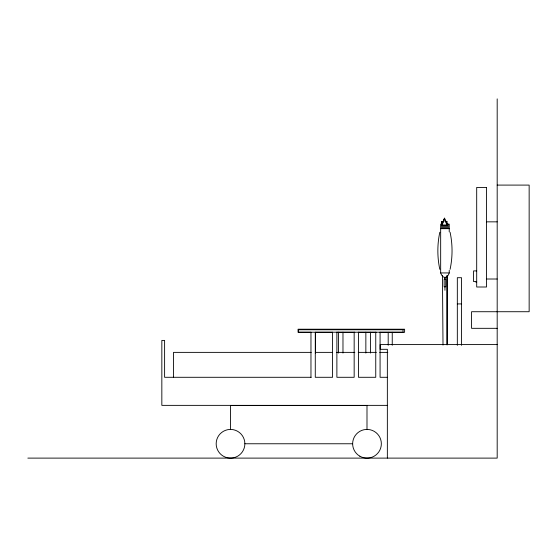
<?xml version="1.0" encoding="UTF-8"?>
<svg xmlns="http://www.w3.org/2000/svg" width="557" height="557" viewBox="0 0 557 557"><rect width="100%" height="100%" fill="white"/><g stroke="black" fill="none" stroke-linecap="round" stroke-linejoin="round"><path stroke-width="0.84" d="M439.807 232.269C437.203 244.439 437.203 257.153 439.807 269.323M450.091 269.323C452.688 257.153 452.688 244.439 450.091 232.269M442.425 224.158L442.042 224.158L442.669 222.654M443.288 221.15L444.542 218.149L447.09 224.158M442.091 224.158L444.59 218.149L442.091 225.272L447.09 225.272L444.59 219.312M442.042 224.025L442.021 221.414L442.53 221.435M497.185 185.091L529.15 185.091L529.15 311.725L471.57 311.725L471.57 328.324L497.185 328.324M442.049 223.893L442.028 221.401L443.943 221.38M445.189 221.38L447.09 221.38L447.09 228.662M486.526 221.846L497.185 221.846M446.359 224.158L449.234 224.158L449.234 231.83M440.664 228.662L449.234 228.662M476.695 270.911L473.568 270.911L473.568 281.57L476.695 281.57M441.736 228.662L441.736 224.158L440.664 224.158L440.664 272.93L449.234 272.93L449.234 270.34M486.526 279.008L497.185 279.008M475.873 282.218L476.695 282.218M457.325 303.92L461.53 303.92M310.966 332.292L298.058 332.292L298.058 329.215L404.612 329.215L404.612 332.292L379.735 332.292M332.48 332.292L315.541 332.292L315.541 353.061M336.713 332.292L354.844 332.292M358.228 332.292L376.351 332.292M497.185 344.588L380.173 344.588L380.173 349.309L387.352 349.309L387.352 458.112M311.224 352.372L173.519 352.372L173.519 377.291M315.283 352.372L332.564 352.372M336.713 352.372L354.844 352.372M358.228 352.372L376.351 352.372M379.735 352.372L387.818 352.372M311.224 377.291L164.607 377.291L164.607 340.411L161.836 340.411L161.836 405.364L387.588 405.364M387.317 377.291L380.076 377.291L380.076 332.209M244.864 443.762A14.343 14.343 0 0 0 223.35 431.341A14.343 14.343 0 0 0 223.35 456.19A14.343 14.343 0 0 0 244.864 443.762L352.651 443.762M27.85 458.112L497.185 458.112L497.185 98.888M445.308 221.401L445.934 221.414M442.446 275.339L443.01 345.089M461.53 345.354L461.53 277.706L457.325 277.706L457.325 345.354M448.162 224.158L448.162 228.662M447.09 275.583L447.09 344.978L447.048 275.604M446.018 224.91L446.018 228.662M445.217 277.393L445.217 279.44M444.946 224.91L444.946 228.662M444.946 286.82L444.946 290.301M444.681 277.393L444.681 279.44M443.873 224.91L443.873 228.662M442.801 224.91L442.801 228.662M442.091 221.38L442.091 225.272M442.042 221.38L442.042 224.158M392.246 332.292L392.246 345.27M388.194 332.292L388.194 345.27M375.752 332.209L375.752 377.291L358.478 377.291L358.478 332.209M370.426 332.209L370.426 353.061M366.993 429.419L366.993 405.447L230.521 405.447L230.521 429.419M365.852 332.209L365.852 353.061M354.161 332.209L354.161 377.291L336.881 377.291L336.881 332.209M342.98 332.209L342.98 353.061M338.412 332.209L338.412 353.061M332.564 332.209L332.564 377.291L315.283 377.291L315.283 332.209M310.966 332.209L310.966 377.291M440.664 272.93A10.082 5.145 90 0 0 443.288 276.899L444.946 277.435L446.603 276.899A10.082 5.145 90 0 0 449.234 272.93M486.526 187.424L476.695 187.424L476.695 287.001L486.526 287.001L486.526 187.424M445.739 279.44L444.159 279.44L444.159 286.82L445.739 286.82L445.739 279.44M403.052 329.758L298.545 329.758L298.545 332.209L403.052 332.209L403.052 329.758M359.822 456.19A14.343 14.343 0 0 0 381.343 443.762A14.343 14.343 0 0 0 359.822 431.341A14.343 14.343 0 0 0 359.822 456.19"/></g></svg>
